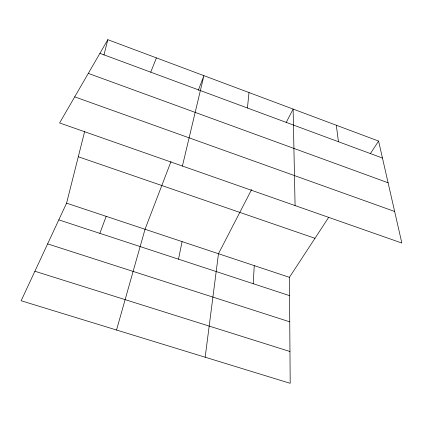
<?xml version="1.0" encoding="UTF-8"?>
<svg xmlns="http://www.w3.org/2000/svg" width="423" height="423" viewBox="0 0 423 423"><rect width="100%" height="100%" fill="white"/><g stroke="black" fill="none" stroke-linecap="round" stroke-linejoin="round"><path stroke-width="0.63" d="M253.203 283.701L254.265 265.628M247.434 108.008L248.999 92.552M205.171 357.218L218.485 253.721L251.616 189.509M178.511 259.172L182.08 241.602M182.403 166.038L203.912 75.669L198.281 90.358M328.719 217.279L289.427 277.329L290.194 383.312L21.15 300.748L66.58 203.162L84.748 131.162M103.947 55.038L107.823 39.688L378.585 141.071L401.85 243.045L59.595 122.945L107.823 39.688M116.526 330.014L145.036 229.271L171.008 161.517M99.86 233.348L106.168 216.338M150.736 72.174L156.415 57.882M286.154 122.58L293.123 109.071L295.08 205.583M370.278 153.766L378.585 141.071M34.887 271.243L289.966 351.508M47.625 243.886L289.75 321.834M58.802 219.87L289.559 295.64M66.58 203.162L289.427 277.329M78.292 156.748L314.971 238.297M74.707 96.856L394.643 211.468M88.296 73.391L388.097 182.778M99.913 53.34L382.455 158.038M336.306 125.24L338.442 141.731"/></g></svg>
